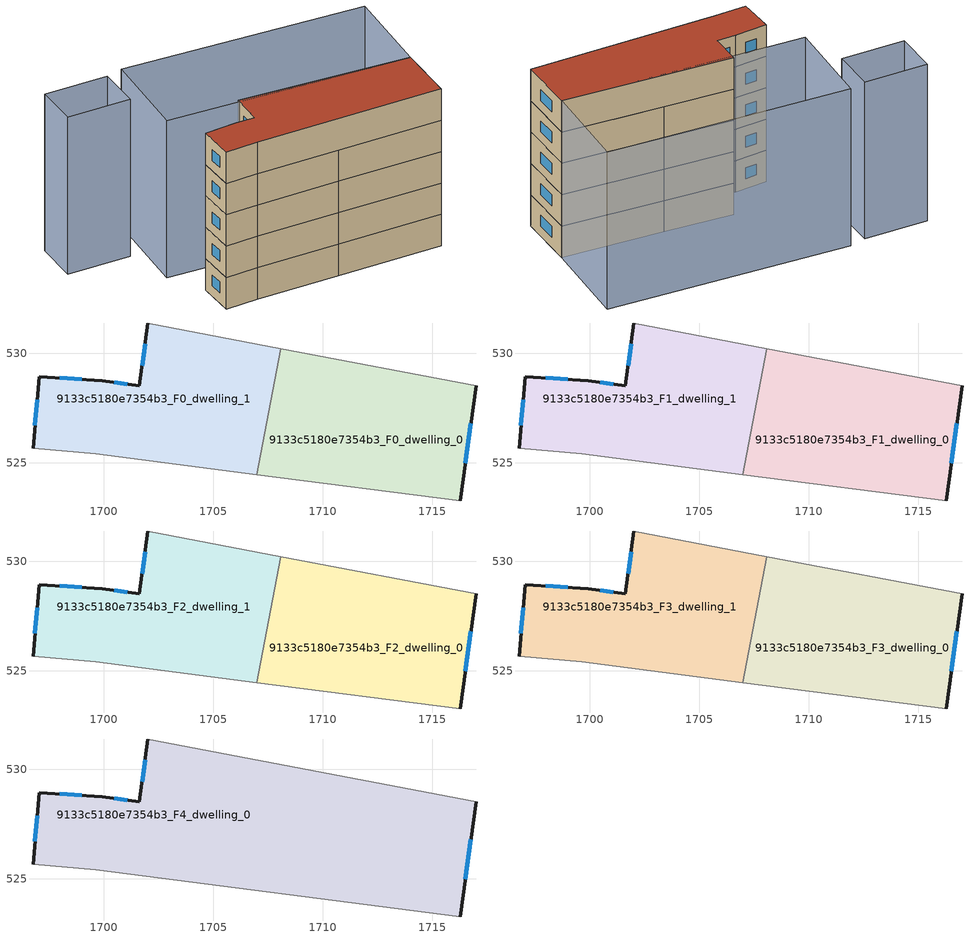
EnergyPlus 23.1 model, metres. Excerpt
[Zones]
9133c5180e7354b3_F0_dwelling_0
 floor ground (EU_floor_Construction): 1716.99,528.52 1716.28,523.28 1706.99,524.47 1708.09,530.22 z0
 wall outside (EU_wall_Construction): 1716.28,523.28 1716.99,528.52 z0:3
 wall adiabatic (EU_wall_Construction): 1706.99,524.47 1716.28,523.28 / 1716.99,528.52 1708.09,530.22 z0:3
 wall to 9133c5180e7354b3_F0_dwelling_1 (EU_wall_Construction): 1708.09,530.22 1706.99,524.47 z0:3
 window (EU_Window_Construction): 1716.51,524.98 1716.76,526.81 z0.98:2.02
9133c5180e7354b3_F0_dwelling_1
 floor ground (EU_floor_Construction): 1708.09,530.22 1706.99,524.47 1699.64,525.42 1696.78,525.67 1697.06,528.94 1699.93,528.76 1701.63,528.52 1702.02,531.38 z0
 wall outside (EU_wall_Construction): 1702.02,531.38 1701.63,528.52 1699.93,528.76 1697.06,528.94 1696.78,525.67 z0:3
 wall adiabatic (EU_wall_Construction): 1708.09,530.22 1702.02,531.38 / 1696.78,525.67 1699.64,525.42 1706.99,524.47 z0:3
 window (EU_Window_Construction): 1701.08,528.59 1700.48,528.68 / 1701.89,530.45 1701.76,529.45 / 1696.97,527.87 1696.87,526.73 / 1699,528.82 1697.99,528.88 z0.98:2.02
9133c5180e7354b3_F1_dwelling_0
 floor to 9133c5180e7354b3_F0_dwelling_0 (EU_floor_Construction): 1716.99,528.52 1716.28,523.28 1706.99,524.47 1708.09,530.22 z3
 wall outside (EU_wall_Construction): 1716.28,523.28 1716.99,528.52 z3:6
 wall adiabatic (EU_wall_Construction): 1706.99,524.47 1716.28,523.28 / 1716.99,528.52 1708.09,530.22 z3:6
 wall to 9133c5180e7354b3_F1_dwelling_1 (EU_wall_Construction): 1708.09,530.22 1706.99,524.47 z3:6
 window (EU_Window_Construction): 1716.51,524.98 1716.76,526.81 z3.98:5.02
9133c5180e7354b3_F1_dwelling_1
 floor to 9133c5180e7354b3_F0_dwelling_1 (EU_floor_Construction): 1708.09,530.22 1706.99,524.47 1699.64,525.42 1696.78,525.67 1697.06,528.94 1699.93,528.76 1701.63,528.52 1702.02,531.38 z3
 wall outside (EU_wall_Construction): 1702.02,531.38 1701.63,528.52 1699.93,528.76 1697.06,528.94 1696.78,525.67 z3:6
 wall adiabatic (EU_wall_Construction): 1708.09,530.22 1702.02,531.38 / 1696.78,525.67 1699.64,525.42 1706.99,524.47 z3:6
 window (EU_Window_Construction): 1701.08,528.59 1700.48,528.68 / 1701.89,530.45 1701.76,529.45 / 1696.97,527.87 1696.87,526.73 / 1699,528.82 1697.99,528.88 z3.98:5.02
9133c5180e7354b3_F2_dwelling_0
 floor to 9133c5180e7354b3_F1_dwelling_0 (EU_floor_Construction): 1716.99,528.52 1716.28,523.28 1706.99,524.47 1708.09,530.22 z6
 wall outside (EU_wall_Construction): 1716.28,523.28 1716.99,528.52 z6:9
 wall adiabatic (EU_wall_Construction): 1706.99,524.47 1716.28,523.28 / 1716.99,528.52 1708.09,530.22 z6:9
 wall to 9133c5180e7354b3_F2_dwelling_1 (EU_wall_Construction): 1708.09,530.22 1706.99,524.47 z6:9
 window (EU_Window_Construction): 1716.51,524.98 1716.76,526.81 z6.98:8.02
9133c5180e7354b3_F2_dwelling_1
 floor to 9133c5180e7354b3_F1_dwelling_1 (EU_floor_Construction): 1708.09,530.22 1706.99,524.47 1699.64,525.42 1696.78,525.67 1697.06,528.94 1699.93,528.76 1701.63,528.52 1702.02,531.38 z6
 wall outside (EU_wall_Construction): 1702.02,531.38 1701.63,528.52 1699.93,528.76 1697.06,528.94 1696.78,525.67 z6:9
 wall adiabatic (EU_wall_Construction): 1708.09,530.22 1702.02,531.38 / 1696.78,525.67 1699.64,525.42 1706.99,524.47 z6:9
 window (EU_Window_Construction): 1701.08,528.59 1700.48,528.68 / 1701.89,530.45 1701.76,529.45 / 1696.97,527.87 1696.87,526.73 / 1699,528.82 1697.99,528.88 z6.98:8.02
9133c5180e7354b3_F3_dwelling_0
 floor to 9133c5180e7354b3_F2_dwelling_0 (EU_floor_Construction): 1716.99,528.52 1716.28,523.28 1706.99,524.47 1708.09,530.22 z9
 wall outside (EU_wall_Construction): 1716.28,523.28 1716.99,528.52 z9:12
 wall adiabatic (EU_wall_Construction): 1706.99,524.47 1716.28,523.28 / 1716.99,528.52 1708.09,530.22 z9:12
 wall to 9133c5180e7354b3_F3_dwelling_1 (EU_wall_Construction): 1708.09,530.22 1706.99,524.47 z9:12
 window (EU_Window_Construction): 1716.51,524.98 1716.76,526.81 z9.98:11.02
9133c5180e7354b3_F3_dwelling_1
 floor to 9133c5180e7354b3_F2_dwelling_1 (EU_floor_Construction): 1708.09,530.22 1706.99,524.47 1699.64,525.42 1696.78,525.67 1697.06,528.94 1699.93,528.76 1701.63,528.52 1702.02,531.38 z9
 wall outside (EU_wall_Construction): 1702.02,531.38 1701.63,528.52 1699.93,528.76 1697.06,528.94 1696.78,525.67 z9:12
 wall adiabatic (EU_wall_Construction): 1708.09,530.22 1702.02,531.38 / 1696.78,525.67 1699.64,525.42 1706.99,524.47 z9:12
 window (EU_Window_Construction): 1701.08,528.59 1700.48,528.68 / 1701.89,530.45 1701.76,529.45 / 1696.97,527.87 1696.87,526.73 / 1699,528.82 1697.99,528.88 z9.98:11.02
9133c5180e7354b3_F4_dwelling_0
 floor to 9133c5180e7354b3_F3_dwelling_0 (EU_floor_Construction): 1716.99,528.52 1716.28,523.28 1706.99,524.47 1708.09,530.22 z12
 floor to 9133c5180e7354b3_F3_dwelling_1 (EU_floor_Construction): 1708.09,530.22 1706.99,524.47 1699.64,525.42 1696.78,525.67 1697.06,528.94 1699.93,528.76 1701.63,528.52 1702.02,531.38 z12
 wall outside (EU_wall_Construction): 1702.02,531.38 1701.63,528.52 1699.93,528.76 1697.06,528.94 1696.78,525.67 / 1716.28,523.28 1716.99,528.52 z12:15
 wall adiabatic (EU_wall_Construction): 1716.99,528.52 1702.02,531.38 / 1696.78,525.67 1699.64,525.42 1716.28,523.28 z12:15
 window (EU_Window_Construction): 1699,528.82 1697.99,528.88 / 1701.08,528.59 1700.48,528.68 / 1701.89,530.45 1701.76,529.45 / 1716.51,524.98 1716.76,526.81 / 1696.97,527.87 1696.87,526.73 z12.98:14.02
 roof outside (EU_roof_Construction): 1716.28,523.28 1716.99,528.52 1702.02,531.38 1701.63,528.52 1699.93,528.76 1697.06,528.94 1696.78,525.67 1699.64,525.42 z15
shading: 1716.99,528.52 1695.58,532.26 / 1695.58,532.26 1697.05,540.62 / 1697.05,540.62 1718.45,536.88 / 1718.45,536.88 1716.99,528.52 / 1695.54,540.44 1695.04,536.54 / 1695.04,536.54 1689.41,537.28 / 1689.41,537.28 1689.92,541.17 / 1689.92,541.17 1695.54,540.44 z0:15
[Building]
EU S2 Campaign: North Axis=0; Terrain=City; Solar Distribution=FullExterior
[Site:Location]
Bologna: Latitude=44.5; Longitude=11.25; Time Zone=1; Elevation=37
[SizingPeriod:WeatherFileDays]
AnnualSizingPeriod: Begin Month=1; Begin Day of Month=1; End Month=12; End Day of Month=31; Day of Week for Start Day=Monday; Use Weather File Daylight Saving Period=No; Use Weather File Rain and Snow Indicators=No
[MATERIAL]
EU_InternalMass_Material: Roughness=MediumRough; Thickness=0.1; Conductivity=1; Density=1800; Specific Heat=900; Thermal Absorptance=0.9; Solar Absorptance=0.7; Visible Absorptance=0.7
[MATERIAL:NOMASS] Roughness=MediumRough; Thermal Absorptance=0.9; Solar Absorptance=0.7; Visible Absorptance=0.7
Name | Thermal Resistance
EU_wall_NoMass | 0.905828
EU_roof_NoMass | 0.37593
EU_floor_NoMass | 0.67114
[WINDOWMATERIAL:SIMPLEGLAZINGSYSTEM]
EU_Window_SimpleGlazing: UFactor=4.52486; Solar Heat Gain Coefficient=0.85; Visible Transmittance=0.85
[CONSTRUCTION]
EU_wall_Construction: EU_wall_NoMass
EU_roof_Construction: EU_roof_NoMass
EU_floor_Construction: EU_floor_NoMass
EU_Window_Construction: EU_Window_SimpleGlazing
EU_InternalMass_Construction: EU_InternalMass_Material
[ZONE] Type=1; Multiplier=1; Ceiling Height=autocalculate; Floor Area=autocalculate; Part of Total Floor Area=Yes
Name | Volume
9133c5180e7354b3_F0_dwelling_0 | 153.788
9133c5180e7354b3_F1_dwelling_0; 9133c5180e7354b3_F2_dwelling_0; 9133c5180e7354b3_F3_dwelling_0 | 153.79
9133c5180e7354b3_F4_dwelling_0 | 307.576
9133c5180e7354b3_F0_dwelling_1; 9133c5180e7354b3_F1_dwelling_1; 9133c5180e7354b3_F2_dwelling_1; 9133c5180e7354b3_F3_dwelling_1 | 153.793
[INTERNALMASS] Construction=EU_InternalMass_Construction
Name | Zone or ZoneList | Surface Area
9133c5180e7354b3_F0_dwelling_0_EU_InternalMass | 9133c5180e7354b3_F0_dwelling_0 | 51.2636
9133c5180e7354b3_F0_dwelling_1_EU_InternalMass | 9133c5180e7354b3_F0_dwelling_1 | 51.2651
9133c5180e7354b3_F1_dwelling_0_EU_InternalMass | 9133c5180e7354b3_F1_dwelling_0 | 51.2636
9133c5180e7354b3_F1_dwelling_1_EU_InternalMass | 9133c5180e7354b3_F1_dwelling_1 | 51.2651
9133c5180e7354b3_F2_dwelling_0_EU_InternalMass | 9133c5180e7354b3_F2_dwelling_0 | 51.2636
9133c5180e7354b3_F2_dwelling_1_EU_InternalMass | 9133c5180e7354b3_F2_dwelling_1 | 51.2651
9133c5180e7354b3_F3_dwelling_0_EU_InternalMass | 9133c5180e7354b3_F3_dwelling_0 | 51.2636
9133c5180e7354b3_F3_dwelling_1_EU_InternalMass | 9133c5180e7354b3_F3_dwelling_1 | 51.2651
9133c5180e7354b3_F4_dwelling_0_EU_InternalMass | 9133c5180e7354b3_F4_dwelling_0 | 102.526
[OTHEREQUIPMENT] Fuel Type=Electricity; Design Level Calculation Method=Watts/Area; Power per Zone Floor Area=1; Fraction Latent=0; Fraction Radiant=0; Fraction Lost=0; Carbon Dioxide Generation Rate=0; EndUse Subcategory=EU_Step8_InternalGains
Name | Zone or ZoneList or Space or SpaceList | Schedule
EU_Step8_InternalGain_9133c5180e7354b3_F0_dwelling_0_f000 | 9133c5180e7354b3_F0_dwelling_0 | EU_Step8_GainSchedule_9133c5180e7354b3_F0_dwelling_0_f000
EU_Step8_InternalGain_9133c5180e7354b3_F0_dwelling_1_f000 | 9133c5180e7354b3_F0_dwelling_1 | EU_Step8_GainSchedule_9133c5180e7354b3_F0_dwelling_1_f000
EU_Step8_InternalGain_9133c5180e7354b3_F1_dwelling_0_f000 | 9133c5180e7354b3_F1_dwelling_0 | EU_Step8_GainSchedule_9133c5180e7354b3_F1_dwelling_0_f000
EU_Step8_InternalGain_9133c5180e7354b3_F1_dwelling_1_f000 | 9133c5180e7354b3_F1_dwelling_1 | EU_Step8_GainSchedule_9133c5180e7354b3_F1_dwelling_1_f000
EU_Step8_InternalGain_9133c5180e7354b3_F2_dwelling_0_f000 | 9133c5180e7354b3_F2_dwelling_0 | EU_Step8_GainSchedule_9133c5180e7354b3_F2_dwelling_0_f000
EU_Step8_InternalGain_9133c5180e7354b3_F2_dwelling_1_f000 | 9133c5180e7354b3_F2_dwelling_1 | EU_Step8_GainSchedule_9133c5180e7354b3_F2_dwelling_1_f000
EU_Step8_InternalGain_9133c5180e7354b3_F3_dwelling_0_f000 | 9133c5180e7354b3_F3_dwelling_0 | EU_Step8_GainSchedule_9133c5180e7354b3_F3_dwelling_0_f000
EU_Step8_InternalGain_9133c5180e7354b3_F3_dwelling_1_f000 | 9133c5180e7354b3_F3_dwelling_1 | EU_Step8_GainSchedule_9133c5180e7354b3_F3_dwelling_1_f000
EU_Step8_InternalGain_9133c5180e7354b3_F4_dwelling_0_f000 | 9133c5180e7354b3_F4_dwelling_0 | EU_Step8_GainSchedule_9133c5180e7354b3_F4_dwelling_0_f000
[ZONEVENTILATION:DESIGNFLOWRATE] Schedule=EU_AlwaysOn; Design Flow Rate Calculation Method=AirChanges/Hour; Air Changes per Hour=0.73129; Ventilation Type=Natural; Fan Pressure Rise=0; Fan Total Efficiency=1; Constant Term Coefficient=1; Temperature Term Coefficient=0; Velocity Term Coefficient=0; Velocity Squared Term Coefficient=0; Minimum Indoor Temperature=-100; Maximum Indoor Temperature=100; Delta Temperature=-100; Minimum Outdoor Temperature=-100; Maximum Outdoor Temperature=100; Maximum Wind Speed=40
Name | Zone or ZoneList or Space or SpaceList
EU_ConstantAir_9133c5180e7354b3_F0_dwelling_0 | 9133c5180e7354b3_F0_dwelling_0
EU_ConstantAir_9133c5180e7354b3_F0_dwelling_1 | 9133c5180e7354b3_F0_dwelling_1
EU_ConstantAir_9133c5180e7354b3_F1_dwelling_0 | 9133c5180e7354b3_F1_dwelling_0
EU_ConstantAir_9133c5180e7354b3_F1_dwelling_1 | 9133c5180e7354b3_F1_dwelling_1
EU_ConstantAir_9133c5180e7354b3_F2_dwelling_0 | 9133c5180e7354b3_F2_dwelling_0
EU_ConstantAir_9133c5180e7354b3_F2_dwelling_1 | 9133c5180e7354b3_F2_dwelling_1
EU_ConstantAir_9133c5180e7354b3_F3_dwelling_0 | 9133c5180e7354b3_F3_dwelling_0
EU_ConstantAir_9133c5180e7354b3_F3_dwelling_1 | 9133c5180e7354b3_F3_dwelling_1
EU_ConstantAir_9133c5180e7354b3_F4_dwelling_0 | 9133c5180e7354b3_F4_dwelling_0
[HVACTEMPLATE:THERMOSTAT] Constant Heating Setpoint=20; Constant Cooling Setpoint=50
EU_HeatOnly_9133c5180e7354b3_F0_dwelling_0; EU_HeatOnly_9133c5180e7354b3_F0_dwelling_1; EU_HeatOnly_9133c5180e7354b3_F1_dwelling_0; EU_HeatOnly_9133c5180e7354b3_F1_dwelling_1; EU_HeatOnly_9133c5180e7354b3_F2_dwelling_0; EU_HeatOnly_9133c5180e7354b3_F2_dwelling_1; EU_HeatOnly_9133c5180e7354b3_F3_dwelling_0; EU_HeatOnly_9133c5180e7354b3_F3_dwelling_1; EU_HeatOnly_9133c5180e7354b3_F4_dwelling_0
[HVACTEMPLATE:ZONE:IDEALLOADSAIRSYSTEM] System Availability Schedule=EU_AlwaysOn; Maximum Heating Supply Air Temperature=50; Minimum Cooling Supply Air Temperature=13; Maximum Heating Supply Air Humidity Ratio=0.0156; Minimum Cooling Supply Air Humidity Ratio=0.0077; Heating Limit=NoLimit; Cooling Limit=NoLimit; Heating Availability Schedule=EU_AlwaysOn; Cooling Availability Schedule=EU_CoolingOff; Dehumidification Control Type=ConstantSensibleHeatRatio; Cooling Sensible Heat Ratio=0.7; Dehumidification Setpoint=60; Humidification Control Type=None; Humidification Setpoint=30; Outdoor Air Method=None; Outdoor Air Flow Rate per Person=0.00944; Outdoor Air Flow Rate per Zone Floor Area=0; Outdoor Air Flow Rate per Zone=0; Demand Controlled Ventilation Type=None; Outdoor Air Economizer Type=NoEconomizer; Heat Recovery Type=None; Sensible Heat Recovery Effectiveness=0.7; Latent Heat Recovery Effectiveness=0.65
Name | Template Thermostat
9133c5180e7354b3_F0_dwelling_0 | EU_HeatOnly_9133c5180e7354b3_F0_dwelling_0
9133c5180e7354b3_F0_dwelling_1 | EU_HeatOnly_9133c5180e7354b3_F0_dwelling_1
9133c5180e7354b3_F1_dwelling_0 | EU_HeatOnly_9133c5180e7354b3_F1_dwelling_0
9133c5180e7354b3_F1_dwelling_1 | EU_HeatOnly_9133c5180e7354b3_F1_dwelling_1
9133c5180e7354b3_F2_dwelling_0 | EU_HeatOnly_9133c5180e7354b3_F2_dwelling_0
9133c5180e7354b3_F2_dwelling_1 | EU_HeatOnly_9133c5180e7354b3_F2_dwelling_1
9133c5180e7354b3_F3_dwelling_0 | EU_HeatOnly_9133c5180e7354b3_F3_dwelling_0
9133c5180e7354b3_F3_dwelling_1 | EU_HeatOnly_9133c5180e7354b3_F3_dwelling_1
9133c5180e7354b3_F4_dwelling_0 | EU_HeatOnly_9133c5180e7354b3_F4_dwelling_0
[SIZING:ZONE] Zone Cooling Design Supply Air Temperature Input Method=SupplyAirTemperature; Zone Cooling Design Supply Air Temperature=13; Zone Heating Design Supply Air Temperature Input Method=SupplyAirTemperature; Zone Heating Design Supply Air Temperature=50; Zone Cooling Design Supply Air Humidity Ratio=0.008; Zone Heating Design Supply Air Humidity Ratio=0.008; Cooling Design Air Flow Method=DesignDay; Cooling Design Air Flow Rate=0; Cooling Minimum Air Flow per Zone Floor Area=0.000762; Cooling Minimum Air Flow=0; Cooling Minimum Air Flow Fraction=0.2; Heating Design Air Flow Method=DesignDay; Heating Design Air Flow Rate=0; Heating Maximum Air Flow per Zone Floor Area=0.002032; Heating Maximum Air Flow=0.141576; Heating Maximum Air Flow Fraction=0.3; Account for Dedicated Outdoor Air System=No; Dedicated Outdoor Air System Control Strategy=NeutralSupplyAir; Dedicated Outdoor Air Low Setpoint Temperature for Design=autosize; Dedicated Outdoor Air High Setpoint Temperature for Design=autosize; Zone Load Sizing Method=Sensible Load Only No Latent Load; Zone Latent Cooling Design Supply Air Humidity Ratio Input Method=HumidityRatioDifference; Zone Cooling Design Supply Air Humidity Ratio Difference=0.005; Zone Latent Heating Design Supply Air Humidity Ratio Input Method=HumidityRatioDifference; Zone Humidification Design Supply Air Humidity Ratio Difference=0.005
9133c5180e7354b3_F0_dwelling_0; 9133c5180e7354b3_F0_dwelling_1; 9133c5180e7354b3_F1_dwelling_0; 9133c5180e7354b3_F1_dwelling_1; 9133c5180e7354b3_F2_dwelling_0; 9133c5180e7354b3_F2_dwelling_1; 9133c5180e7354b3_F3_dwelling_0; 9133c5180e7354b3_F3_dwelling_1; 9133c5180e7354b3_F4_dwelling_0
[SCHEDULE:CONSTANT]
Name | Hourly Value
EU_AlwaysOn | 1
EU_CoolingOff | 0
[SCHEDULE:FILE] Column Number=1; Rows to Skip at Top=0; Number of Hours of Data=8760; Column Separator=Comma; Interpolate to Timestep=No; Minutes per Item=60; Adjust Schedule for Daylight Savings=Yes
Name | File
EU_Step8_GainSchedule_9133c5180e7354b3_F0_dwelling_0_f000 | ../../schedules/9133c5180e7354b3/9133c5180e7354b3_F0_dwelling_0_f000_gain.csv
EU_Step8_GainSchedule_9133c5180e7354b3_F0_dwelling_1_f000 | ../../schedules/9133c5180e7354b3/9133c5180e7354b3_F0_dwelling_1_f000_gain.csv
EU_Step8_GainSchedule_9133c5180e7354b3_F1_dwelling_0_f000 | ../../schedules/9133c5180e7354b3/9133c5180e7354b3_F1_dwelling_0_f000_gain.csv
EU_Step8_GainSchedule_9133c5180e7354b3_F1_dwelling_1_f000 | ../../schedules/9133c5180e7354b3/9133c5180e7354b3_F1_dwelling_1_f000_gain.csv
EU_Step8_GainSchedule_9133c5180e7354b3_F2_dwelling_0_f000 | ../../schedules/9133c5180e7354b3/9133c5180e7354b3_F2_dwelling_0_f000_gain.csv
EU_Step8_GainSchedule_9133c5180e7354b3_F2_dwelling_1_f000 | ../../schedules/9133c5180e7354b3/9133c5180e7354b3_F2_dwelling_1_f000_gain.csv
EU_Step8_GainSchedule_9133c5180e7354b3_F3_dwelling_0_f000 | ../../schedules/9133c5180e7354b3/9133c5180e7354b3_F3_dwelling_0_f000_gain.csv
EU_Step8_GainSchedule_9133c5180e7354b3_F3_dwelling_1_f000 | ../../schedules/9133c5180e7354b3/9133c5180e7354b3_F3_dwelling_1_f000_gain.csv
EU_Step8_GainSchedule_9133c5180e7354b3_F4_dwelling_0_f000 | ../../schedules/9133c5180e7354b3/9133c5180e7354b3_F4_dwelling_0_f000_gain.csv
